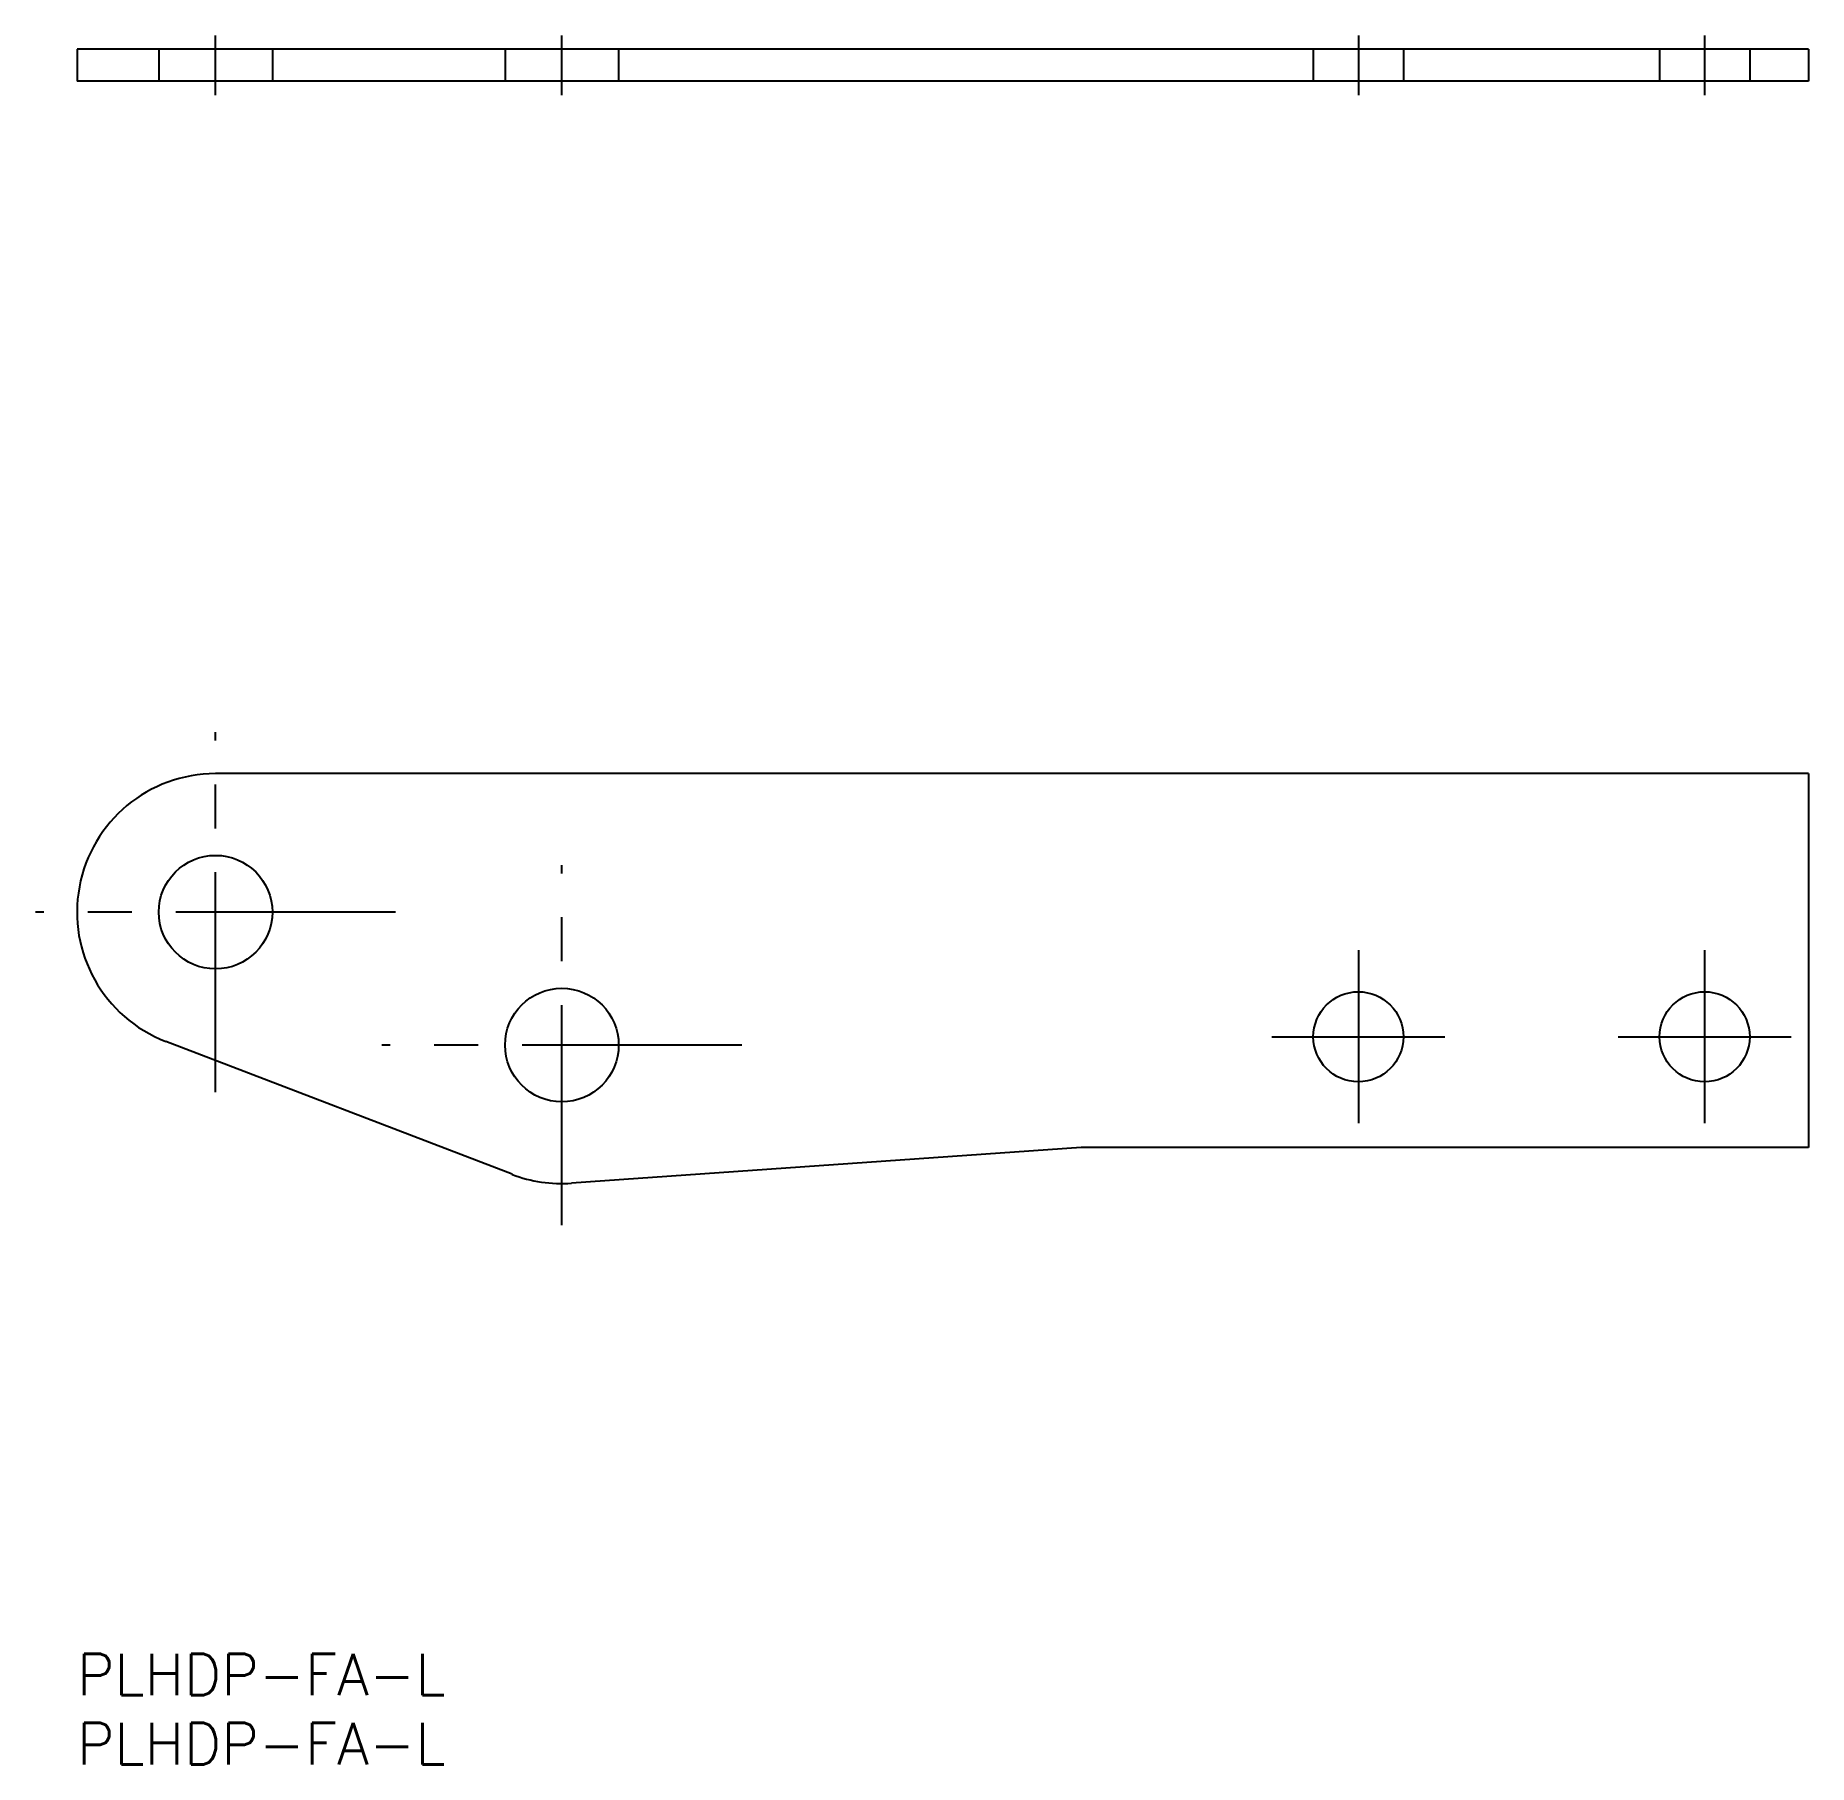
# Model space of a CAD drawing. Extents: x -3 to 125, y -8 to 117.
import ezdxf

# ---------------------------------------------------------------- set-up
doc = ezdxf.new("R2010")
doc.units = 0
doc.header["$LTSCALE"] = 0.5
doc.linetypes.add('CENTER', pattern=[50.8, 31.75, -6.35, 6.35, -6.35])
doc.linetypes.add('DASHED', pattern=[19.05, 12.7, -6.35])
doc.layers.get('0').update_dxf_attribs({"linetype": 'CONTINUOUS'})
doc.layers.add('CENTER', color=1, linetype='CENTER')
doc.styles.get("Standard").update_dxf_attribs({"font": 'txt.shx', "height": 3, "bigfont": 'bigfont.shx'})

# ---------------------------------------------------------------- blocks, each defined once
blk = doc.blocks.new('*U21')
at = {"color": 7, "linetype": 'CONTINUOUS'}
blk.add_text('PLHDP-FA-L', height=3, dxfattribs=at).set_placement((0, -3))
blk = doc.blocks.new('*U22')
at = {"color": 7, "linetype": 'CONTINUOUS'}
blk.add_text('PLHDP-FA-L', height=3, dxfattribs=at).set_placement((0, -8))

msp = doc.modelspace()

# ---------------------------------------------------------------- linework, layer by layer
at = {"color": 7, "linetype": 'CONTINUOUS'}
for p, q in [((125, 115.85), (0, 115.85)), ((0, 115.85), (0, 113.55)), ((125, 115.85), (125, 113.55)), ((125, 113.55), (0, 113.55)), ((125, 63.55), (10, 63.55)), ((125, 63.55), (125, 36.55)), ((31.42, 34.62), (6.42, 44.22)), ((72.5, 36.55), (35.7, 33.98)), ((125, 36.55), (72.5, 36.55))]:
    msp.add_line(p, q, dxfattribs=at)
at = {"color": 3, "linetype": 'DASHED'}
for p, q in [((5.9, 115.85), (5.9, 113.55)), ((14.1, 115.85), (14.1, 113.55)), ((30.9, 115.85), (30.9, 113.55)), ((39.1, 115.85), (39.1, 113.55)), ((89.25, 115.85), (89.25, 113.55)), ((95.75, 115.85), (95.75, 113.55)), ((114.25, 115.85), (114.25, 113.55)), ((120.75, 115.85), (120.75, 113.55))]:
    msp.add_line(p, q, dxfattribs=at)
at = {"color": 7, "linetype": 'CONTINUOUS'}
for centre, radius in [((10, 53.55), 4.1), ((35, 43.95), 4.1), ((92.5, 44.55), 3.25), ((117.5, 44.55), 3.25)]:
    msp.add_circle(centre, radius, dxfattribs=at)
for centre, start, end in [((10, 53.55), 90, 248.9932), ((35, 43.95), 248.9932, 274.0034)]:
    msp.add_arc(centre, 10, start, end, dxfattribs=at)
at = {"layer": 'CENTER', "color": 1, "linetype": 'CENTER'}
for p, q in [((10, 112.55), (10, 116.85)), ((35, 112.55), (35, 116.85)), ((92.5, 116.85), (92.5, 112.55)), ((117.5, 116.85), (117.5, 112.55)), ((10, 40.55), (10, 66.55)), ((35, 30.95), (35, 56.95)), ((23, 53.55), (-3, 53.55)), ((92.5, 50.8), (92.5, 38.3)), ((117.5, 50.8), (117.5, 38.3)), ((48, 43.95), (22, 43.95)), ((86.25, 44.55), (98.75, 44.55)), ((111.25, 44.55), (123.75, 44.55))]:
    msp.add_line(p, q, dxfattribs=at)

# ---------------------------------------------------------------- block references
at = {"color": 7, "linetype": 'CONTINUOUS'}
for name in ['*U21', '*U22']:
    msp.add_blockref(name, (0, 0), dxfattribs=at)

doc.saveas('drawing.dxf')
